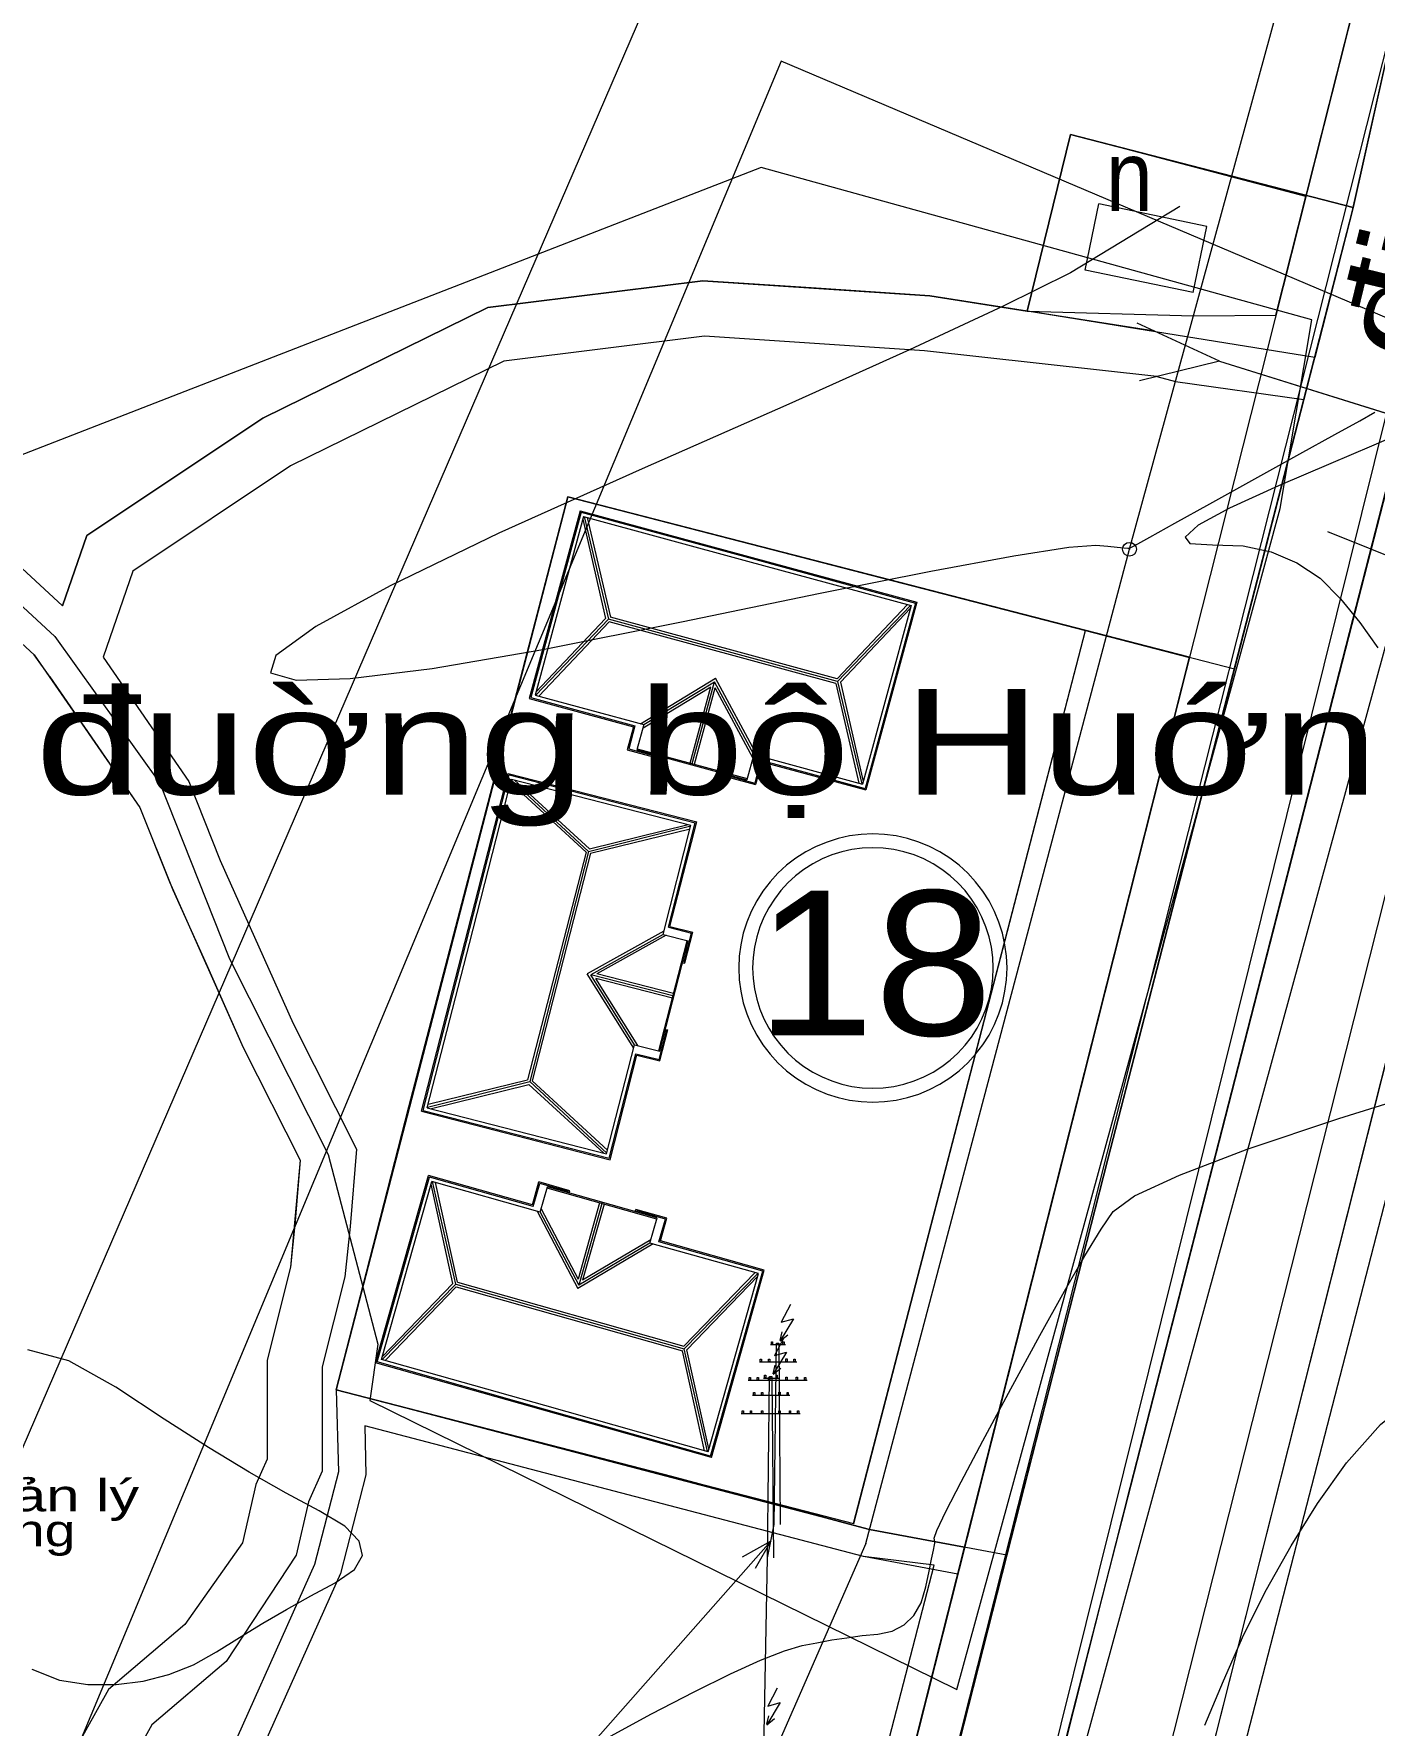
# Model space of a CAD drawing. Header units: metres. Extents: x 533049 to 537618, y 1849954 to 1852676.
# Drawn here: x 534376.3 to 534473.5, y 1852144.3 to 1852267 of the extents above; entities that cross this region are included whole.
import ezdxf

# ---------------------------------------------------------------- set-up
doc = ezdxf.new("R2010")
doc.units = ezdxf.units.M
doc.header["$LTSCALE"] = 2
doc.header["$PDMODE"] = 32
doc.header["$PDSIZE"] = 1
for name, color, linetype, lineweight in [('11', 7, 'Continuous', 13), ('12', 7, 'Continuous', 13), ('13', 7, 'Continuous', 13), ('14', 7, 'Continuous', 13), ('20', 7, 'Continuous', 13), ('38', 7, 'Continuous', 13), ('48', 7, 'Continuous', 13), ('50', 7, 'Continuous', 13), ('52', 7, 'Continuous', 13), ('54', 7, 'Continuous', 13), ('55', 7, 'Continuous', 13), ('57', 7, 'Continuous', 13), ('60', 7, 'Continuous', 13), ('9', 7, 'Continuous', 13)]:
    doc.layers.add(name, color=color, linetype=linetype, lineweight=lineweight)

msp = doc.modelspace()

# ---------------------------------------------------------------- linework, layer by layer
at = {"linetype": 'Continuous', "lineweight": 13}
for p, q in [((534457.75, 1852242.13), (534459.09, 1852241.77)), ((534459.09, 1852241.77), (534468.41, 1852240.46))]:
    msp.add_line(p, q, dxfattribs=at)
msp.add_lwpolyline([(534469.2, 1852243.52), (534448.33, 1852246.87), (534451.47, 1852259.68), (534472, 1852254.39)], close=True, dxfattribs=at)
msp.add_lwpolyline([(534463.36, 1852220.9), (534454.19, 1852185.33), (534446.87, 1852156.6), (534436.9, 1852158.47), (534435.72, 1852158.77), (534422.57, 1852162.3), (534398.21, 1852168.6), (534400.15, 1852176.1), (534403.49, 1852189.13), (534415.01, 1852233.4), (534433.78, 1852228.55), (534463.37, 1852220.92)], dxfattribs=at)
at = {"layer": '11'}
for points in [[(534446.88, 1852199.21), (534446.84, 1852200.06), (534446.73, 1852200.9), (534446.54, 1852201.73), (534446.29, 1852202.54), (534445.96, 1852203.32), (534445.57, 1852204.07), (534445.12, 1852204.79), (534444.6, 1852205.46), (534444.03, 1852206.09), (534443.4, 1852206.66), (534442.73, 1852207.18), (534442.01, 1852207.64), (534441.26, 1852208.03), (534440.47, 1852208.35), (534439.66, 1852208.61), (534438.83, 1852208.79), (534437.99, 1852208.9), (534437.14, 1852208.94), (534436.3, 1852208.9), (534435.45, 1852208.79), (534434.63, 1852208.61), (534433.82, 1852208.35), (534433.03, 1852208.03), (534432.28, 1852207.64), (534431.56, 1852207.18), (534430.89, 1852206.66), (534430.26, 1852206.09), (534429.69, 1852205.46), (534429.17, 1852204.79), (534428.72, 1852204.07), (534428.32, 1852203.32), (534428, 1852202.54), (534427.74, 1852201.73), (534427.56, 1852200.9), (534427.45, 1852200.06), (534427.41, 1852199.21), (534427.45, 1852198.36), (534427.56, 1852197.52), (534427.74, 1852196.69), (534428, 1852195.88), (534428.32, 1852195.1), (534428.72, 1852194.34), (534429.17, 1852193.63), (534429.69, 1852192.95), (534430.26, 1852192.33), (534430.89, 1852191.75), (534431.56, 1852191.24), (534432.28, 1852190.78), (534433.03, 1852190.39), (534433.82, 1852190.06), (534434.63, 1852189.81), (534435.45, 1852189.62), (534436.3, 1852189.51), (534437.14, 1852189.48), (534437.99, 1852189.51), (534438.83, 1852189.62), (534439.66, 1852189.81), (534440.47, 1852190.06), (534441.26, 1852190.39), (534442.01, 1852190.78), (534442.73, 1852191.24), (534443.4, 1852191.75), (534444.03, 1852192.33), (534444.6, 1852192.95), (534445.12, 1852193.63), (534445.57, 1852194.34), (534445.96, 1852195.1), (534446.29, 1852195.88), (534446.54, 1852196.69), (534446.73, 1852197.52), (534446.84, 1852198.36)], [(534445.87, 1852199.21), (534445.84, 1852199.97), (534445.74, 1852200.72), (534445.57, 1852201.47), (534445.34, 1852202.19), (534445.05, 1852202.9), (534444.7, 1852203.57), (534444.29, 1852204.21), (534443.83, 1852204.82), (534443.31, 1852205.38), (534442.75, 1852205.89), (534442.15, 1852206.36), (534441.51, 1852206.76), (534440.83, 1852207.12), (534440.13, 1852207.41), (534439.4, 1852207.64), (534438.66, 1852207.8), (534437.9, 1852207.9), (534437.14, 1852207.93), (534436.38, 1852207.9), (534435.63, 1852207.8), (534434.89, 1852207.64), (534434.16, 1852207.41), (534433.46, 1852207.12), (534432.78, 1852206.76), (534432.14, 1852206.36), (534431.54, 1852205.89), (534430.98, 1852205.38), (534430.46, 1852204.82), (534430, 1852204.21), (534429.59, 1852203.57), (534429.24, 1852202.9), (534428.95, 1852202.19), (534428.72, 1852201.47), (534428.55, 1852200.72), (534428.45, 1852199.97), (534428.42, 1852199.21), (534428.45, 1852198.45), (534428.55, 1852197.69), (534428.72, 1852196.95), (534428.95, 1852196.22), (534429.24, 1852195.52), (534429.59, 1852194.85), (534430, 1852194.2), (534430.46, 1852193.6), (534430.98, 1852193.04), (534431.54, 1852192.53), (534432.14, 1852192.06), (534432.78, 1852191.65), (534433.46, 1852191.3), (534434.16, 1852191.01), (534434.89, 1852190.78), (534435.63, 1852190.62), (534436.38, 1852190.52), (534437.14, 1852190.48), (534437.9, 1852190.52), (534438.66, 1852190.62), (534439.4, 1852190.78), (534440.13, 1852191.01), (534440.83, 1852191.3), (534441.51, 1852191.65), (534442.15, 1852192.06), (534442.75, 1852192.53), (534443.31, 1852193.04), (534443.83, 1852193.6), (534444.29, 1852194.2), (534444.7, 1852194.85), (534445.05, 1852195.52), (534445.34, 1852196.22), (534445.57, 1852196.95), (534445.74, 1852197.69), (534445.84, 1852198.45)]]:
    msp.add_lwpolyline(points, close=True, dxfattribs=at)
at = {"layer": '12'}
for points in [[(534400.28, 1852165.99), (534400.37, 1852162.43), (534398.52, 1852155.26), (534376.49, 1852106.02), (534424.5, 1852089.88), (534441.59, 1852155.87), (534436.47, 1852156.51)], [(534426.61, 1852089.14), (534443.3, 1852155.23), (534436.47, 1852156.51), (534400.28, 1852165.99), (534400.37, 1852162.43), (534398.52, 1852155.26), (534376.49, 1852106.02)]]:
    msp.add_lwpolyline(points, close=True, dxfattribs=at)
at = {"layer": '13'}
msp.add_line((534673.57, 1852149.44), (534470.14, 1852230.86), dxfattribs=at)
msp.add_lwpolyline([(534504.41, 1852360.39), (534437.14, 1852089.41), (534436.7, 1852087.61), (534436.3, 1852085.8), (534435.93, 1852083.99), (534435.59, 1852082.17), (534435.27, 1852080.35), (534434.99, 1852078.52), (534434.73, 1852076.69), (534434.51, 1852074.85), (534434.31, 1852073.01), (534434.15, 1852071.17), (534434.01, 1852069.32), (534433.91, 1852067.48), (534433.83, 1852065.63), (534433.79, 1852063.78)], dxfattribs=at)
at = {"layer": '14'}
for p, q in [((534415.92, 1852232.39), (534412.21, 1852218.77)), ((534415.98, 1852232.29), (534412.32, 1852218.83)), ((534416.16, 1852231.97), (534412.64, 1852219.01)), ((534415.92, 1852232.39), (534428.13, 1852229.07)), ((534415.98, 1852232.29), (534428.11, 1852228.99)), ((534416.11, 1852231.77), (534417.76, 1852224.58)), ((534416.21, 1852231.96), (534417.97, 1852224.52)), ((534416.42, 1852231.9), (534418.1, 1852224.66)), ((534428.11, 1852228.99), (534440.24, 1852225.69)), ((534428.13, 1852229.07), (534440.34, 1852225.75)), ((534439.66, 1852225.58), (534434.55, 1852220.19)), ((534439.87, 1852225.52), (534434.59, 1852220)), ((534439.87, 1852225.31), (534434.8, 1852219.94)), ((534439.92, 1852225.51), (534436.4, 1852212.55)), ((534440.24, 1852225.69), (534436.58, 1852212.23)), ((534440.34, 1852225.75), (534436.64, 1852212.13)), ((534417.76, 1852224.58), (534412.69, 1852219.22)), ((534417.97, 1852224.52), (534412.69, 1852219)), ((534418.01, 1852224.33), (534412.9, 1852218.94)), ((534434.59, 1852220), (534417.97, 1852224.52)), ((534434.46, 1852219.86), (534418.01, 1852224.33)), ((534434.55, 1852220.19), (534418.1, 1852224.66)), ((534420.29, 1852216.93), (534425.73, 1852220.23)), ((534420.47, 1852216.63), (534425.38, 1852219.62)), ((534420.53, 1852216.87), (534425.66, 1852219.98)), ((534423.88, 1852214.08), (534425.38, 1852219.62)), ((534424.02, 1852213.95), (534425.66, 1852219.98)), ((534424.21, 1852213.99), (534425.71, 1852219.53)), ((534428.5, 1852214.7), (534425.66, 1852219.98)), ((534428.44, 1852214.46), (534425.71, 1852219.53)), ((534428.74, 1852214.63), (534425.73, 1852220.23)), ((534434.46, 1852219.86), (534436.13, 1852212.62)), ((534434.59, 1852220), (534436.35, 1852212.56)), ((534434.8, 1852219.94), (534436.45, 1852212.75)), ((534412.21, 1852218.77), (534419.77, 1852216.71)), ((534412.32, 1852218.83), (534419.88, 1852216.77)), ((534412.64, 1852219.01), (534420.53, 1852216.87)), ((534419.77, 1852216.71), (534419.32, 1852215.05)), ((534419.88, 1852216.77), (534419.43, 1852215.11)), ((534420.53, 1852216.87), (534420.03, 1852215.04)), ((534419.32, 1852215.05), (534421.57, 1852214.44)), ((534419.43, 1852215.11), (534421.5, 1852214.55)), ((534420.03, 1852215.04), (534428.01, 1852212.87)), ((534420.05, 1852215.12), (534428.03, 1852212.95)), ((534421.53, 1852214.63), (534421.5, 1852214.55)), ((534421.61, 1852214.61), (534421.57, 1852214.44)), ((534428.5, 1852214.7), (534428.01, 1852212.87)), ((534428.5, 1852214.7), (534436.4, 1852212.55)), ((534429.02, 1852214.29), (534428.57, 1852212.63)), ((534429.08, 1852214.18), (534428.63, 1852212.52)), ((534429.02, 1852214.29), (534436.58, 1852212.23)), ((534429.08, 1852214.18), (534436.64, 1852212.13)), ((534407.55, 1852201.06), (534410.69, 1852213.32)), ((534407.63, 1852201.04), (534410.75, 1852213.22)), ((534410.69, 1852213.32), (534424.37, 1852209.81)), ((534410.75, 1852213.22), (534424.26, 1852209.75)), ((534426.43, 1852213.3), (534426.38, 1852213.13)), ((534426.38, 1852213.13), (534428.63, 1852212.52)), ((534426.51, 1852213.28), (534426.49, 1852213.19)), ((534426.49, 1852213.19), (534428.57, 1852212.63)), ((534410.87, 1852212.64), (534416.34, 1852207.61)), ((534410.93, 1852212.85), (534416.52, 1852207.65)), ((534410.94, 1852212.9), (534423.95, 1852209.57)), ((534411.14, 1852212.85), (534416.58, 1852207.86)), ((534416.52, 1852207.65), (534423.94, 1852209.52)), ((534416.58, 1852207.86), (534423.74, 1852209.62)), ((534416.67, 1852207.53), (534423.88, 1852209.3)), ((534421.92, 1852201.64), (534423.95, 1852209.57)), ((534422.32, 1852202.16), (534424.26, 1852209.75)), ((534422.42, 1852202.23), (534424.37, 1852209.81)), ((534416.34, 1852207.61), (534412.1, 1852191.09)), ((534416.52, 1852207.65), (534412.25, 1852190.97)), ((534416.67, 1852207.53), (534412.43, 1852191.01)), ((534422.32, 1852202.16), (534423.98, 1852201.74)), ((534422.42, 1852202.23), (534424.09, 1852201.8)), ((534404.4, 1852188.81), (534407.55, 1852201.06)), ((534404.51, 1852188.87), (534407.63, 1852201.04)), ((534421.98, 1852201.88), (534416.42, 1852198.79)), ((534421.92, 1852201.64), (534416.68, 1852198.72)), ((534422.15, 1852201.58), (534417.12, 1852198.78)), ((534421.61, 1852193.19), (534423.67, 1852201.19)), ((534421.7, 1852193.17), (534423.75, 1852201.17)), ((534421.92, 1852201.64), (534423.75, 1852201.17)), ((534423.45, 1852199.65), (534423.98, 1852201.74)), ((534423.51, 1852199.55), (534424.09, 1852201.8)), ((534423.34, 1852199.59), (534423.51, 1852199.55)), ((534423.37, 1852199.67), (534423.45, 1852199.65)), ((534419.8, 1852193.4), (534416.42, 1852198.79)), ((534422.72, 1852197.17), (534416.68, 1852198.72)), ((534419.86, 1852193.64), (534416.68, 1852198.72)), ((534422.6, 1852197.02), (534417.04, 1852198.45)), ((534420.1, 1852193.58), (534417.04, 1852198.45)), ((534422.68, 1852197.36), (534417.12, 1852198.78)), ((534421.63, 1852192.56), (534422.17, 1852194.65)), ((534421.69, 1852192.46), (534422.27, 1852194.71)), ((534422.08, 1852194.67), (534422.17, 1852194.65)), ((534422.1, 1852194.75), (534422.27, 1852194.71)), ((534417.83, 1852185.72), (534419.86, 1852193.64)), ((534419.86, 1852193.64), (534421.7, 1852193.17)), ((534418.02, 1852185.4), (534419.96, 1852192.99)), ((534418.08, 1852185.3), (534420.03, 1852192.89)), ((534419.96, 1852192.99), (534421.63, 1852192.56)), ((534420.03, 1852192.89), (534421.69, 1852192.46)), ((534404.83, 1852189.1), (534412.25, 1852190.97)), ((534404.89, 1852189.32), (534412.1, 1852191.09)), ((534412.25, 1852190.97), (534417.84, 1852185.77)), ((534412.43, 1852191.01), (534417.9, 1852185.98)), ((534405.03, 1852189), (534412.19, 1852190.76)), ((534412.19, 1852190.76), (534417.63, 1852185.77)), ((534404.4, 1852188.81), (534418.08, 1852185.3)), ((534404.51, 1852188.87), (534418.02, 1852185.4)), ((534404.82, 1852189.05), (534417.83, 1852185.72)), ((534401.07, 1852170.56), (534404.91, 1852184.15)), ((534401.18, 1852170.62), (534404.97, 1852184.04)), ((534401.49, 1852170.8), (534405.15, 1852183.72)), ((534412.45, 1852182.02), (534404.91, 1852184.15)), ((534412.51, 1852181.91), (534404.97, 1852184.04)), ((534406.67, 1852176.32), (534405.09, 1852183.52)), ((534413.02, 1852181.5), (534405.15, 1852183.72)), ((534406.88, 1852176.26), (534405.2, 1852183.71)), ((534407.01, 1852176.4), (534405.41, 1852183.65)), ((534412.45, 1852182.02), (534412.92, 1852183.68)), ((534412.51, 1852181.91), (534412.98, 1852183.57)), ((534415.15, 1852183.04), (534412.92, 1852183.68)), ((534415.05, 1852182.98), (534412.98, 1852183.57)), ((534413.02, 1852181.5), (534413.53, 1852183.32)), ((534421.46, 1852180.99), (534413.51, 1852183.24)), ((534421.49, 1852181.08), (534413.53, 1852183.32)), ((534415.02, 1852182.9), (534415.05, 1852182.98)), ((534415.11, 1852182.88), (534415.15, 1852183.04)), ((534412.78, 1852181.57), (534415.74, 1852175.94)), ((534413.02, 1852181.5), (534415.81, 1852176.19)), ((534413.08, 1852181.73), (534415.76, 1852176.64)), ((534417.32, 1852182.16), (534415.76, 1852176.64)), ((534417.51, 1852182.2), (534415.81, 1852176.19)), ((534417.65, 1852182.07), (534416.09, 1852176.55)), ((534419.91, 1852181.52), (534419.96, 1852181.69)), ((534422.2, 1852181.05), (534419.96, 1852181.69)), ((534419.99, 1852181.5), (534420.02, 1852181.58)), ((534422.09, 1852180.99), (534420.02, 1852181.58)), ((534420.97, 1852179.25), (534421.49, 1852181.08)), ((534421.73, 1852179.4), (534422.2, 1852181.05)), ((534421.62, 1852179.34), (534422.09, 1852180.99)), ((534421.21, 1852179.19), (534415.74, 1852175.94)), ((534420.97, 1852179.25), (534415.81, 1852176.19)), ((534421.04, 1852179.49), (534416.09, 1852176.55)), ((534428.84, 1852177.03), (534420.97, 1852179.25)), ((534429.16, 1852177.21), (534421.62, 1852179.34)), ((534429.27, 1852177.27), (534421.73, 1852179.4)), ((534401.54, 1852170.79), (534406.88, 1852176.26)), ((534401.55, 1852171), (534406.67, 1852176.32)), ((534406.88, 1852176.26), (534423.45, 1852171.57)), ((534407.01, 1852176.4), (534423.42, 1852171.76)), ((534423.42, 1852171.76), (534428.58, 1852177.1)), ((534423.45, 1852171.57), (534428.79, 1852177.04)), ((534423.66, 1852171.51), (534428.78, 1852176.83)), ((534425.19, 1852164.1), (534428.84, 1852177.03)), ((534425.37, 1852163.79), (534429.16, 1852177.21)), ((534425.43, 1852163.68), (534429.27, 1852177.27)), ((534401.76, 1852170.73), (534406.92, 1852176.07)), ((534406.92, 1852176.07), (534423.33, 1852171.43)), ((534424.93, 1852164.18), (534423.33, 1852171.43)), ((534425.14, 1852164.12), (534423.45, 1852171.57)), ((534425.25, 1852164.31), (534423.66, 1852171.51)), ((534413.25, 1852167.12), (534401.07, 1852170.56)), ((534413.27, 1852167.2), (534401.18, 1852170.62)), ((534425.43, 1852163.68), (534413.25, 1852167.12)), ((534425.37, 1852163.79), (534413.27, 1852167.2))]:
    msp.add_line(p, q, dxfattribs=at)
for points in [[(534416.16, 1852231.97), (534428.04, 1852228.74), (534439.92, 1852225.51)], [(534404.82, 1852189.05), (534407.88, 1852200.98), (534410.94, 1852212.9)], [(534425.19, 1852164.1), (534413.34, 1852167.45), (534401.49, 1852170.8)]]:
    msp.add_lwpolyline(points, dxfattribs=at)
at = {"layer": '20'}
for p, q in [((534471.92, 1852254.07), (534484.06, 1852308.58)), ((534452.55, 1852249.84), (534453.54, 1852254.65)), ((534461.38, 1852253.02), (534453.54, 1852254.65)), ((534454.19, 1852185.33), (534471.92, 1852254.07)), ((534460.38, 1852248.22), (534461.38, 1852253.02)), ((534460.38, 1852248.22), (534461.38, 1852253.02)), ((534460.38, 1852248.22), (534452.55, 1852249.84)), ((534462.28, 1852243.24), (534456.31, 1852246.01)), ((534462.28, 1852243.24), (534456.48, 1852241.82)), ((534462.28, 1852243.24), (534482.95, 1852236.79)), ((534415.01, 1852233.4), (534398.21, 1852168.6)), ((534415.01, 1852233.4), (534452.56, 1852223.69)), ((534435.76, 1852158.91), (534452.56, 1852223.69)), ((534398.21, 1852168.6), (534435.75, 1852158.89)), ((534429.49, 1852156.4), (534429.99, 1852158.83))]:
    msp.add_line(p, q, dxfattribs=at)
for points in [[(534522.34, 1852313.32), (534528.4, 1852289.71), (534527.81, 1852289.46), (534507.19, 1852299.78), (534484.16, 1852304), (534484.12, 1852304.01), (534484.16, 1852303.9), (534484.16, 1852276.47), (534476.48, 1852230.4), (534474.95, 1852224.81), (534452.51, 1852142.86), (534436.03, 1852064.58), (534435.62, 1852051.62), (534457.51, 1852069.79), (534487.96, 1852032.35), (534544.33, 1851981.3), (534563.59, 1852000.42), (534567.18, 1852003.98), (534661.53, 1852133.56), (534714.78, 1852214.08), (534737.22, 1852248.01)], [(534436.63, 1852157.45), (534455.76, 1852229.59), (534471.8, 1852288.13)], [(534462.28, 1852243.24), (534482.95, 1852236.79), (534486.62, 1852232.54)], [(534475.7, 1852239.05), (534449.24, 1852135.88), (534432.98, 1852071.26), (534431.31, 1852055.01), (534436.76, 1852034.09), (534444.63, 1852021.81), (534459.87, 1852003.98)], [(534398.21, 1852168.6), (534435.75, 1852158.89), (534452.56, 1852223.69)], [(534377.44, 1852220.33), (534383.97, 1852210.86), (534386.11, 1852205.47), (534391.47, 1852193.45), (534395.6, 1852185.27), (534395.24, 1852180.83), (534394.89, 1852177.49), (534393.2, 1852170.75), (534393.2, 1852167), (534393.2, 1852163.56), (534392.38, 1852161.74), (534391.41, 1852157.49)], [(534437.08, 1852018.87), (534428.24, 1852033.21), (534423.34, 1852051.79), (534424.24, 1852067.78), (534454.19, 1852185.33)]]:
    msp.add_lwpolyline(points, dxfattribs=at)
msp.add_point((534455.76, 1852229.59), dxfattribs=at)
at = {"layer": '38'}
for points in [[(534652.73, 1852147.28), (534490.69, 1852212.38), (534489.95, 1852212.53), (534489.19, 1852212.6), (534488.43, 1852212.61), (534487.68, 1852212.55), (534486.93, 1852212.43), (534486.2, 1852212.23), (534485.48, 1852211.98), (534484.79, 1852211.66), (534484.14, 1852211.28), (534483.52, 1852210.84), (534482.94, 1852210.35), (534482.4, 1852209.82), (534481.92, 1852209.23), (534481.49, 1852208.61), (534481.12, 1852207.94), (534480.8, 1852207.25), (534480.56, 1852206.54), (534480.37, 1852205.8), (534448.78, 1852083.43)], [(534480.37, 1852205.8), (534448.78, 1852083.43)]]:
    msp.add_lwpolyline(points, dxfattribs=at)
at = {"layer": '48'}
msp.add_lwpolyline([(534468.57, 1852255.27), (534485.21, 1852321.12), (534468.36, 1852313.95), (534334.22, 1852264.06), (534339.81, 1852258.73), (534350.16, 1852247.96), (534354.77, 1852242.68), (534361.91, 1852237.32), (534367.75, 1852233.47), (534373.76, 1852229.71), (534378.35, 1852225.48), (534380.11, 1852230.59), (534392.9, 1852239.11), (534409.21, 1852247.13), (534424.81, 1852249.07), (534441.27, 1852247.98), (534448.33, 1852246.87), (534451.47, 1852259.68)], close=True, dxfattribs=at)
msp.add_lwpolyline([(534371.32, 1852226.51), (534376.3, 1852221.93), (534383.97, 1852210.86), (534386.37, 1852204.88), (534388.79, 1852199.46), (534391.47, 1852193.45), (534395.6, 1852185.27), (534394.89, 1852177.49), (534393.2, 1852170.75), (534393.2, 1852163.56), (534392.38, 1852161.74), (534391.41, 1852157.49), (534387.23, 1852151.58), (534381.69, 1852146.85), (534376.88, 1852138.22), (534372.98, 1852127.63)], dxfattribs=at)
at = {"layer": '50'}
msp.add_lwpolyline([(536135.62, 1851789.73), (535515.36, 1851926.72), (535258.49, 1851965.9), (535022.43, 1852017.88), (534680.94, 1852158.74), (534430.49, 1852265.01), (534355.97, 1852086.41), (534346.15, 1851984.65), (534462.32, 1851750.84), (534498.61, 1851623.52), (534531.69, 1851526.54), (534597.01, 1851432.26), (534785.89, 1851296.54), (534919.76, 1851224.01), (534977.19, 1851164.91), (535024.77, 1851103.67), (535103, 1851049.68), (535187.68, 1851009.38), (535275.89, 1851002.01), (535384.77, 1851022.15), (535615.7, 1851282.83), (535719.73, 1851373.89), (535864.09, 1851423.05), (536000.84, 1851463.59)], dxfattribs=at)
at = {"layer": '52'}
msp.add_lwpolyline([(534448.33, 1852246.87), (534460.4, 1852246.54), (534466.38, 1852246.59), (534468.56, 1852255.2), (534451.47, 1852259.68)], close=True, dxfattribs=at)
at = {"layer": '54'}
for p, q in [((534498.59, 1852361.86), (534428.97, 1852086.23)), ((534476.01, 1852211.19), (534443.53, 1852082.63)), ((534478.91, 1852210.46), (534446.44, 1852081.9))]:
    msp.add_line(p, q, dxfattribs=at)
at = {"layer": '55'}
msp.add_line((534495.69, 1852362.6), (534426.05, 1852086.94), dxfattribs=at)
for points in [[(534468.56, 1852255.2), (534451.47, 1852259.68), (534448.33, 1852246.87), (534460.4, 1852246.54), (534466.38, 1852246.59)], [(534443.8, 1852157.18), (534436.9, 1852158.47), (534398.21, 1852168.6), (534398.37, 1852162.66), (534396.63, 1852155.92), (534373.77, 1852104.83), (534426.12, 1852087.19)]]:
    msp.add_lwpolyline(points, close=True, dxfattribs=at)
msp.add_lwpolyline([(534478.91, 1852210.46), (534446.44, 1852081.9)], dxfattribs=at)
at = {"layer": '57'}
for p, q in [((534471.92, 1852254.07), (534484.06, 1852308.58)), ((534452.55, 1852249.84), (534453.54, 1852254.65)), ((534461.38, 1852253.02), (534453.54, 1852254.65)), ((534454.19, 1852185.33), (534471.92, 1852254.07)), ((534460.38, 1852248.22), (534461.38, 1852253.02)), ((534460.38, 1852248.22), (534461.38, 1852253.02)), ((534460.38, 1852248.22), (534452.55, 1852249.84)), ((534462.28, 1852243.24), (534456.31, 1852246.01)), ((534462.28, 1852243.24), (534456.48, 1852241.82)), ((534462.28, 1852243.24), (534482.95, 1852236.79)), ((534415.01, 1852233.4), (534398.21, 1852168.6)), ((534415.01, 1852233.4), (534452.56, 1852223.69)), ((534415.92, 1852232.39), (534412.21, 1852218.77)), ((534415.98, 1852232.29), (534412.32, 1852218.83)), ((534416.16, 1852231.97), (534412.64, 1852219.01)), ((534415.92, 1852232.39), (534428.13, 1852229.07)), ((534415.98, 1852232.29), (534428.11, 1852228.99)), ((534416.11, 1852231.77), (534417.76, 1852224.58)), ((534416.21, 1852231.96), (534417.97, 1852224.52)), ((534416.42, 1852231.9), (534418.1, 1852224.66)), ((534428.11, 1852228.99), (534440.24, 1852225.69)), ((534428.13, 1852229.07), (534440.34, 1852225.75)), ((534439.66, 1852225.58), (534434.55, 1852220.19)), ((534439.87, 1852225.52), (534434.59, 1852220)), ((534439.87, 1852225.31), (534434.8, 1852219.94)), ((534439.92, 1852225.51), (534436.4, 1852212.55)), ((534440.24, 1852225.69), (534436.58, 1852212.23)), ((534440.34, 1852225.75), (534436.64, 1852212.13)), ((534417.76, 1852224.58), (534412.69, 1852219.22)), ((534417.97, 1852224.52), (534412.69, 1852219)), ((534418.01, 1852224.33), (534412.9, 1852218.94)), ((534434.59, 1852220), (534417.97, 1852224.52)), ((534434.46, 1852219.86), (534418.01, 1852224.33)), ((534434.55, 1852220.19), (534418.1, 1852224.66)), ((534435.76, 1852158.91), (534452.56, 1852223.69)), ((534420.29, 1852216.93), (534425.73, 1852220.23)), ((534420.47, 1852216.63), (534425.38, 1852219.62)), ((534420.53, 1852216.87), (534425.66, 1852219.98)), ((534423.88, 1852214.08), (534425.38, 1852219.62)), ((534424.02, 1852213.95), (534425.66, 1852219.98)), ((534424.21, 1852213.99), (534425.71, 1852219.53)), ((534428.5, 1852214.7), (534425.66, 1852219.98)), ((534428.44, 1852214.46), (534425.71, 1852219.53)), ((534428.74, 1852214.63), (534425.73, 1852220.23)), ((534434.46, 1852219.86), (534436.13, 1852212.62)), ((534434.59, 1852220), (534436.35, 1852212.56)), ((534434.8, 1852219.94), (534436.45, 1852212.75)), ((534412.21, 1852218.77), (534419.77, 1852216.71)), ((534412.32, 1852218.83), (534419.88, 1852216.77)), ((534412.64, 1852219.01), (534420.53, 1852216.87)), ((534419.77, 1852216.71), (534419.32, 1852215.05)), ((534419.88, 1852216.77), (534419.43, 1852215.11)), ((534420.53, 1852216.87), (534420.03, 1852215.04)), ((534419.32, 1852215.05), (534421.57, 1852214.44)), ((534419.43, 1852215.11), (534421.5, 1852214.55)), ((534420.03, 1852215.04), (534428.01, 1852212.87)), ((534420.05, 1852215.12), (534428.03, 1852212.95)), ((534421.53, 1852214.63), (534421.5, 1852214.55)), ((534421.61, 1852214.61), (534421.57, 1852214.44)), ((534428.5, 1852214.7), (534428.01, 1852212.87)), ((534428.5, 1852214.7), (534436.4, 1852212.55)), ((534429.02, 1852214.29), (534428.57, 1852212.63)), ((534429.08, 1852214.18), (534428.63, 1852212.52)), ((534429.02, 1852214.29), (534436.58, 1852212.23)), ((534429.08, 1852214.18), (534436.64, 1852212.13)), ((534407.55, 1852201.06), (534410.69, 1852213.32)), ((534407.63, 1852201.04), (534410.75, 1852213.22)), ((534410.69, 1852213.32), (534424.37, 1852209.81)), ((534410.75, 1852213.22), (534424.26, 1852209.75)), ((534426.43, 1852213.3), (534426.38, 1852213.13)), ((534426.38, 1852213.13), (534428.63, 1852212.52)), ((534426.51, 1852213.28), (534426.49, 1852213.19)), ((534426.49, 1852213.19), (534428.57, 1852212.63)), ((534410.87, 1852212.64), (534416.34, 1852207.61)), ((534410.93, 1852212.85), (534416.52, 1852207.65)), ((534410.94, 1852212.9), (534423.95, 1852209.57)), ((534411.14, 1852212.85), (534416.58, 1852207.86)), ((534416.52, 1852207.65), (534423.94, 1852209.52)), ((534416.58, 1852207.86), (534423.74, 1852209.62)), ((534416.67, 1852207.53), (534423.88, 1852209.3)), ((534421.92, 1852201.64), (534423.95, 1852209.57)), ((534422.32, 1852202.16), (534424.26, 1852209.75)), ((534422.42, 1852202.23), (534424.37, 1852209.81)), ((534416.34, 1852207.61), (534412.1, 1852191.09)), ((534416.52, 1852207.65), (534412.25, 1852190.97)), ((534416.67, 1852207.53), (534412.43, 1852191.01)), ((534422.32, 1852202.16), (534423.98, 1852201.74)), ((534422.42, 1852202.23), (534424.09, 1852201.8)), ((534404.4, 1852188.81), (534407.55, 1852201.06)), ((534404.51, 1852188.87), (534407.63, 1852201.04)), ((534421.98, 1852201.88), (534416.42, 1852198.79)), ((534421.92, 1852201.64), (534416.68, 1852198.72)), ((534422.15, 1852201.58), (534417.12, 1852198.78)), ((534421.61, 1852193.19), (534423.67, 1852201.19)), ((534421.7, 1852193.17), (534423.75, 1852201.17)), ((534421.92, 1852201.64), (534423.75, 1852201.17)), ((534423.45, 1852199.65), (534423.98, 1852201.74)), ((534423.51, 1852199.55), (534424.09, 1852201.8)), ((534423.34, 1852199.59), (534423.51, 1852199.55)), ((534423.37, 1852199.67), (534423.45, 1852199.65)), ((534419.8, 1852193.4), (534416.42, 1852198.79)), ((534422.72, 1852197.17), (534416.68, 1852198.72)), ((534419.86, 1852193.64), (534416.68, 1852198.72)), ((534422.6, 1852197.02), (534417.04, 1852198.45)), ((534420.1, 1852193.58), (534417.04, 1852198.45)), ((534422.68, 1852197.36), (534417.12, 1852198.78)), ((534421.63, 1852192.56), (534422.17, 1852194.65)), ((534421.69, 1852192.46), (534422.27, 1852194.71)), ((534422.08, 1852194.67), (534422.17, 1852194.65)), ((534422.1, 1852194.75), (534422.27, 1852194.71)), ((534417.83, 1852185.72), (534419.86, 1852193.64)), ((534419.86, 1852193.64), (534421.7, 1852193.17)), ((534418.02, 1852185.4), (534419.96, 1852192.99)), ((534418.08, 1852185.3), (534420.03, 1852192.89)), ((534419.96, 1852192.99), (534421.63, 1852192.56)), ((534420.03, 1852192.89), (534421.69, 1852192.46)), ((534404.83, 1852189.1), (534412.25, 1852190.97)), ((534404.89, 1852189.32), (534412.1, 1852191.09)), ((534412.25, 1852190.97), (534417.84, 1852185.77)), ((534412.43, 1852191.01), (534417.9, 1852185.98)), ((534405.03, 1852189), (534412.19, 1852190.76)), ((534412.19, 1852190.76), (534417.63, 1852185.77)), ((534404.4, 1852188.81), (534418.08, 1852185.3)), ((534404.51, 1852188.87), (534418.02, 1852185.4)), ((534404.82, 1852189.05), (534417.83, 1852185.72)), ((534401.07, 1852170.56), (534404.91, 1852184.15)), ((534401.18, 1852170.62), (534404.97, 1852184.04)), ((534401.49, 1852170.8), (534405.15, 1852183.72)), ((534412.45, 1852182.02), (534404.91, 1852184.15)), ((534412.51, 1852181.91), (534404.97, 1852184.04)), ((534406.67, 1852176.32), (534405.09, 1852183.52)), ((534413.02, 1852181.5), (534405.15, 1852183.72)), ((534406.88, 1852176.26), (534405.2, 1852183.71)), ((534407.01, 1852176.4), (534405.41, 1852183.65)), ((534412.45, 1852182.02), (534412.92, 1852183.68)), ((534412.51, 1852181.91), (534412.98, 1852183.57)), ((534415.15, 1852183.04), (534412.92, 1852183.68)), ((534415.05, 1852182.98), (534412.98, 1852183.57)), ((534413.02, 1852181.5), (534413.53, 1852183.32)), ((534421.46, 1852180.99), (534413.51, 1852183.24)), ((534421.49, 1852181.08), (534413.53, 1852183.32)), ((534415.02, 1852182.9), (534415.05, 1852182.98)), ((534415.11, 1852182.88), (534415.15, 1852183.04)), ((534412.78, 1852181.57), (534415.74, 1852175.94)), ((534413.02, 1852181.5), (534415.81, 1852176.19)), ((534413.08, 1852181.73), (534415.76, 1852176.64)), ((534417.32, 1852182.16), (534415.76, 1852176.64)), ((534417.51, 1852182.2), (534415.81, 1852176.19)), ((534417.65, 1852182.07), (534416.09, 1852176.55)), ((534419.91, 1852181.52), (534419.96, 1852181.69)), ((534422.2, 1852181.05), (534419.96, 1852181.69)), ((534419.99, 1852181.5), (534420.02, 1852181.58)), ((534422.09, 1852180.99), (534420.02, 1852181.58)), ((534420.97, 1852179.25), (534421.49, 1852181.08)), ((534421.73, 1852179.4), (534422.2, 1852181.05)), ((534421.62, 1852179.34), (534422.09, 1852180.99)), ((534421.21, 1852179.19), (534415.74, 1852175.94)), ((534420.97, 1852179.25), (534415.81, 1852176.19)), ((534421.04, 1852179.49), (534416.09, 1852176.55)), ((534428.84, 1852177.03), (534420.97, 1852179.25)), ((534429.16, 1852177.21), (534421.62, 1852179.34)), ((534429.27, 1852177.27), (534421.73, 1852179.4)), ((534401.54, 1852170.79), (534406.88, 1852176.26)), ((534401.55, 1852171), (534406.67, 1852176.32)), ((534406.88, 1852176.26), (534423.45, 1852171.57)), ((534407.01, 1852176.4), (534423.42, 1852171.76)), ((534423.42, 1852171.76), (534428.58, 1852177.1)), ((534423.45, 1852171.57), (534428.79, 1852177.04)), ((534423.66, 1852171.51), (534428.78, 1852176.83)), ((534425.19, 1852164.1), (534428.84, 1852177.03)), ((534425.37, 1852163.79), (534429.16, 1852177.21)), ((534425.43, 1852163.68), (534429.27, 1852177.27)), ((534401.76, 1852170.73), (534406.92, 1852176.07)), ((534406.92, 1852176.07), (534423.33, 1852171.43)), ((534430.41, 1852172.19), (534430.56, 1852172.81)), ((534424.93, 1852164.18), (534423.33, 1852171.43)), ((534425.14, 1852164.12), (534423.45, 1852171.57)), ((534425.25, 1852164.31), (534423.66, 1852171.51)), ((534429.72, 1852171.88), (534430.8, 1852171.88)), ((534413.25, 1852167.12), (534401.07, 1852170.56)), ((534413.27, 1852167.2), (534401.18, 1852170.62)), ((534428.91, 1852170.63), (534431.62, 1852170.63)), ((534429.91, 1852169.77), (534430.06, 1852170.38)), ((534428.09, 1852169.3), (534432.37, 1852169.3)), ((534429.22, 1852169.45), (534430.31, 1852169.45)), ((534398.21, 1852168.6), (534435.75, 1852158.89)), ((534428.41, 1852168.21), (534431.12, 1852168.21)), ((534425.43, 1852163.68), (534413.25, 1852167.12)), ((534425.37, 1852163.79), (534413.27, 1852167.2)), ((534427.59, 1852166.88), (534431.87, 1852166.88)), ((534429.49, 1852156.4), (534429.99, 1852158.83)), ((534429.74, 1852157.62), (534428.61, 1852155.64)), ((534429.44, 1852144.33), (534429.59, 1852144.95))]:
    msp.add_line(p, q, dxfattribs=at)
for points in [[(534448.33, 1852246.87), (534441.27, 1852247.98), (534433.04, 1852248.53), (534424.81, 1852249.07), (534409.21, 1852247.13), (534392.9, 1852239.11), (534380.11, 1852230.59), (534378.35, 1852225.48), (534373.76, 1852229.71), (534367.75, 1852233.47), (534361.91, 1852237.32), (534354.77, 1852242.68), (534352.46, 1852245.32), (534350.16, 1852247.96), (534344.98, 1852253.34), (534339.81, 1852258.73), (534334.22, 1852264.06), (534468.36, 1852313.95), (534480.26, 1852319.01), (534488.54, 1852322.54), (534484.06, 1852308.58), (534477.99, 1852281.32), (534472, 1852254.39), (534451.47, 1852259.68)], [(534435.02, 1852302.37), (534325.71, 1852049.19), (534353.83, 1851932.14), (534451.75, 1851760.49), (534494.45, 1851609.32), (534521.83, 1851454.44), (534874.05, 1851297.73), (534980, 1851227.29), (535025.24, 1851130.42), (535137.95, 1851046.53), (535351.89, 1851022.3), (535580.63, 1851242.44), (535635.17, 1851288.02), (535713.4, 1851370.26), (536002.39, 1851411.84), (536158.13, 1851571.22), (536125.74, 1851798.92), (536134.24, 1851845.92), (534499.3, 1852312.5)], [(534443.24, 1852146.86), (534463.78, 1852221.88), (534466.7, 1852232.55), (534468.98, 1852246.25), (534429.03, 1852257.3), (534365.38, 1852232.55), (534372.54, 1852228.11), (534377.81, 1852223.26), (534385.42, 1852212.62), (534390.48, 1852199.87), (534397.64, 1852185.67), (534401.24, 1852171.92), (534400.64, 1852167.83)], [(534443.24, 1852146.86), (534463.78, 1852221.88), (534466.7, 1852232.55), (534468.98, 1852246.25), (534429.03, 1852257.3), (534365.38, 1852232.55), (534372.54, 1852228.11), (534377.81, 1852223.26), (534385.42, 1852212.62), (534390.48, 1852199.87), (534397.64, 1852185.67), (534401.24, 1852171.92), (534400.64, 1852167.83)], [(534429.79, 1852171.89), (534429.79, 1852172.09), (534429.87, 1852172.09), (534429.87, 1852171.89)], [(534430.62, 1852171.89), (534430.62, 1852172.09), (534430.71, 1852172.09), (534430.71, 1852171.89)], [(534428.98, 1852170.63), (534428.98, 1852170.83), (534429.07, 1852170.83), (534429.07, 1852170.63)], [(534429.57, 1852170.63), (534429.57, 1852170.83), (534429.66, 1852170.83), (534429.66, 1852170.63)], [(534430.83, 1852170.64), (534430.83, 1852170.84), (534430.92, 1852170.84), (534430.92, 1852170.64)], [(534431.42, 1852170.63), (534431.42, 1852170.83), (534431.51, 1852170.83), (534431.51, 1852170.63)], [(534428.17, 1852169.3), (534428.17, 1852169.5), (534428.26, 1852169.5), (534428.26, 1852169.3)], [(534428.76, 1852169.3), (534428.76, 1852169.5), (534428.85, 1852169.5), (534428.85, 1852169.3)], [(534429.29, 1852169.46), (534429.29, 1852169.66), (534429.38, 1852169.66), (534429.38, 1852169.46)], [(534429.57, 1852169.3), (534429.57, 1852169.5), (534429.66, 1852169.5), (534429.66, 1852169.3)], [(534430.12, 1852169.46), (534430.12, 1852169.66), (534430.21, 1852169.66), (534430.21, 1852169.46)], [(534430.83, 1852169.31), (534430.83, 1852169.51), (534430.92, 1852169.51), (534430.92, 1852169.31)], [(534431.59, 1852169.31), (534431.59, 1852169.51), (534431.68, 1852169.51), (534431.68, 1852169.31)], [(534432.18, 1852169.3), (534432.18, 1852169.5), (534432.27, 1852169.5), (534432.27, 1852169.3)], [(534428.48, 1852168.21), (534428.48, 1852168.41), (534428.57, 1852168.41), (534428.57, 1852168.21)], [(534429.07, 1852168.21), (534429.07, 1852168.41), (534429.16, 1852168.41), (534429.16, 1852168.21)], [(534430.33, 1852168.22), (534430.33, 1852168.42), (534430.42, 1852168.42), (534430.42, 1852168.22)], [(534430.92, 1852168.21), (534430.92, 1852168.41), (534431.01, 1852168.41), (534431.01, 1852168.21)], [(534427.67, 1852166.87), (534427.67, 1852167.07), (534427.76, 1852167.07), (534427.76, 1852166.87)], [(534428.26, 1852166.87), (534428.26, 1852167.07), (534428.35, 1852167.07), (534428.35, 1852166.87)], [(534429.07, 1852166.87), (534429.07, 1852167.07), (534429.16, 1852167.07), (534429.16, 1852166.87)], [(534430.33, 1852166.88), (534430.33, 1852167.08), (534430.42, 1852167.08), (534430.42, 1852166.88)], [(534431.09, 1852166.88), (534431.09, 1852167.08), (534431.18, 1852167.08), (534431.18, 1852166.88)], [(534431.68, 1852166.87), (534431.68, 1852167.07), (534431.77, 1852167.07), (534431.77, 1852166.87)]]:
    msp.add_lwpolyline(points, close=True, dxfattribs=at)
for points in [[(534431.31, 1852055.01), (534432.98, 1852071.26), (534455.82, 1852161.5), (534475.52, 1852238.36), (534480.2, 1852258.05), (534491.51, 1852306.03), (534497.29, 1852322.25), (534488.54, 1852322.54), (534484.06, 1852308.58), (534472, 1852254.39), (534468.41, 1852240.46), (534463.37, 1852220.92), (534454.19, 1852185.33), (534446.87, 1852156.6), (534439.21, 1852126.55), (534424.24, 1852067.78), (534423.92, 1852062.01)], [(534522.34, 1852313.32), (534528.4, 1852289.71), (534527.81, 1852289.46), (534507.19, 1852299.78), (534484.16, 1852304), (534484.12, 1852304.01), (534484.16, 1852303.9), (534484.16, 1852276.47), (534476.48, 1852230.4), (534474.95, 1852224.81), (534452.51, 1852142.86), (534436.03, 1852064.58), (534435.62, 1852051.62), (534457.51, 1852069.79), (534487.96, 1852032.35), (534544.33, 1851981.3), (534563.59, 1852000.42), (534567.18, 1852003.98), (534661.53, 1852133.56), (534714.78, 1852214.08), (534737.22, 1852248.01)], [(534436.63, 1852157.45), (534455.76, 1852229.59), (534471.8, 1852288.13)], [(534567.18, 1852003.98), (534661.53, 1852133.56), (534737.22, 1852248.01), (534610.33, 1852284.54), (534604.32, 1852265.72), (534595.5, 1852252.11), (534587.89, 1852241.29), (534578.28, 1852231.68), (534559.85, 1852232.89), (534549.02, 1852230.76), (534535.45, 1852228.09), (534534.21, 1852234.29), (534512.09, 1852231.92), (534499.59, 1852231.92), (534483.42, 1852236.25), (534475.54, 1852238.36), (534462.39, 1852187.12), (534449.24, 1852135.88), (534432.98, 1852071.26), (534431.31, 1852055.01)], [(534378.35, 1852225.48), (534373.76, 1852229.71), (534368.74, 1852232.82), (534361.91, 1852237.32), (534354.77, 1852242.68), (534350.16, 1852247.96), (534339.81, 1852258.73), (534334.22, 1852264.06)], [(534378.35, 1852225.48), (534373.76, 1852229.71), (534368.74, 1852232.82), (534361.91, 1852237.32), (534354.77, 1852242.68), (534350.16, 1852247.96), (534339.81, 1852258.73), (534334.22, 1852264.06)], [(534377.46, 1852220.31), (534376.3, 1852221.93), (534371.32, 1852226.51), (534366.59, 1852229.45), (534359.61, 1852234.04), (534352.03, 1852239.73), (534347.2, 1852245.26), (534336.99, 1852255.9), (534331.46, 1852261.17)], [(534377.46, 1852220.31), (534376.3, 1852221.93), (534371.32, 1852226.51), (534366.59, 1852229.45), (534359.61, 1852234.04), (534352.03, 1852239.73), (534347.2, 1852245.26), (534336.99, 1852255.9), (534331.46, 1852261.17)], [(534459.42, 1852254.46), (534451.49, 1852249.65), (534446.6, 1852247.24), (534439.79, 1852244.07), (534431.06, 1852240.13), (534420.4, 1852235.42), (534410.02, 1852230.76), (534402.13, 1852226.95), (534396.74, 1852223.99), (534393.84, 1852221.88), (534393.44, 1852220.62), (534395.3, 1852220.1), (534399.22, 1852220.21), (534405.18, 1852220.95), (534413.19, 1852222.32), (534423.25, 1852224.33), (534433.32, 1852226.4), (534441.36, 1852228), (534447.38, 1852229.11), (534451.37, 1852229.74), (534453.33, 1852229.89), (534454.19, 1852229.81), (534454.87, 1852229.74), (534455.35, 1852229.7), (534455.65, 1852229.68), (534455.76, 1852229.67), (534456.14, 1852229.87), (534457.23, 1852230.48), (534459.05, 1852231.49), (534461.59, 1852232.89), (534464.85, 1852234.7), (534468.11, 1852236.51), (534470.65, 1852237.92), (534472.46, 1852238.92), (534473.55, 1852239.53)], [(534457.59, 1852245.42), (534441.27, 1852247.98), (534424.81, 1852249.07), (534409.21, 1852247.13), (534392.9, 1852239.11), (534380.11, 1852230.59), (534378.35, 1852225.48)], [(534457.59, 1852245.42), (534441.27, 1852247.98), (534424.81, 1852249.07), (534409.21, 1852247.13), (534392.9, 1852239.11), (534380.11, 1852230.59), (534378.35, 1852225.48)], [(534457.75, 1852242.13), (534440.88, 1852244), (534424.93, 1852245.06), (534410.37, 1852243.24), (534394.9, 1852235.64), (534383.46, 1852228.01), (534381.31, 1852221.77)], [(534457.75, 1852242.13), (534440.88, 1852244), (534424.93, 1852245.06), (534410.37, 1852243.24), (534394.9, 1852235.64), (534383.46, 1852228.01), (534381.31, 1852221.77)], [(534462.28, 1852243.24), (534482.95, 1852236.79), (534486.62, 1852232.54)], [(534475.7, 1852239.05), (534449.24, 1852135.88), (534432.98, 1852071.26), (534431.31, 1852055.01), (534436.76, 1852034.09), (534444.63, 1852021.81), (534459.87, 1852003.98)], [(534475.54, 1852238.36), (534449.24, 1852135.88), (534432.98, 1852071.26), (534431.31, 1852055.01)], [(534475.44, 1852237.99), (534473.33, 1852237.08), (534470.37, 1852235.82), (534466.58, 1852234.19), (534463.01, 1852232.57), (534460.74, 1852231.33), (534459.79, 1852230.48), (534460.14, 1852230), (534461.79, 1852229.91), (534464.01, 1852229.83), (534466.05, 1852229.4), (534467.91, 1852228.62), (534469.59, 1852227.49), (534471.08, 1852226), (534472.46, 1852224.28), (534473.78, 1852222.45)], [(534416.16, 1852231.97), (534428.04, 1852228.74), (534439.92, 1852225.51)], [(534398.21, 1852168.6), (534435.75, 1852158.89), (534452.56, 1852223.69)], [(534381.31, 1852221.77), (534387.52, 1852212.75), (534389.79, 1852207.02), (534395.09, 1852195.17), (534399.68, 1852186.07), (534399.22, 1852180.46), (534398.84, 1852176.79), (534397.2, 1852170.26), (534397.2, 1852167), (534397.2, 1852162.7), (534396.19, 1852160.46), (534395.31, 1852156.6)], [(534381.31, 1852221.77), (534387.52, 1852212.75), (534389.79, 1852207.02), (534395.09, 1852195.17), (534399.68, 1852186.07), (534399.22, 1852180.46), (534398.84, 1852176.79), (534397.2, 1852170.26), (534397.2, 1852167), (534397.2, 1852162.7), (534396.19, 1852160.46), (534395.31, 1852156.6)], [(534377.44, 1852220.33), (534383.97, 1852210.86), (534386.11, 1852205.47), (534391.47, 1852193.45), (534395.6, 1852185.27), (534395.24, 1852180.83), (534394.89, 1852177.49), (534393.2, 1852170.75), (534393.2, 1852167), (534393.2, 1852163.56), (534392.38, 1852161.74), (534391.41, 1852157.49)], [(534404.82, 1852189.05), (534407.88, 1852200.98), (534410.94, 1852212.9)], [(534417.57, 1852143.17), (534421.08, 1852145.08), (534424.17, 1852146.68), (534426.81, 1852147.98), (534428.99, 1852148.97), (534430.73, 1852149.65), (534432.02, 1852150.04), (534433.08, 1852150.25), (534434.17, 1852150.45), (534435.26, 1852150.61), (534436.37, 1852150.76), (534437.5, 1852150.87), (534438.54, 1852151.09), (534439.42, 1852151.54), (534440.11, 1852152.23), (534440.64, 1852153.15), (534440.99, 1852154.3), (534441.23, 1852155.44), (534441.41, 1852156.32), (534441.54, 1852156.96), (534441.62, 1852157.34), (534441.65, 1852157.47), (534441.65, 1852157.48), (534441.64, 1852157.53), (534441.62, 1852157.6), (534441.61, 1852157.71), (534441.58, 1852157.84), (534441.78, 1852158.4), (534442.44, 1852159.76), (534443.56, 1852161.93), (534445.13, 1852164.9), (534447.16, 1852168.68), (534449.26, 1852172.54), (534451.05, 1852175.76), (534452.53, 1852178.33), (534453.71, 1852180.25), (534454.57, 1852181.53), (534456.13, 1852182.67), (534459.38, 1852184.18), (534464.31, 1852186.05), (534470.94, 1852188.28), (534479.25, 1852190.88)], [(534461.23, 1852144.26), (534462.59, 1852147.48), (534464.06, 1852150.85), (534465.69, 1852154.11), (534467.48, 1852157.28), (534469.41, 1852160.34), (534471.5, 1852163.31), (534473.98, 1852166.09), (534477.06, 1852168.61), (534480.75, 1852170.86), (534485.06, 1852172.84), (534489.97, 1852174.56), (534495.61, 1852176.24), (534502.07, 1852178.13), (534509.37, 1852180.21), (534517.49, 1852182.49), (534526.45, 1852184.97), (534535.04, 1852187.33)], [(534469.2, 1851982.51), (534437.08, 1852018.87), (534428.24, 1852033.21), (534423.34, 1852051.79), (534424.24, 1852067.78), (534454.19, 1852185.33)], [(534437.08, 1852018.87), (534428.24, 1852033.21), (534423.34, 1852051.79), (534424.24, 1852067.78), (534454.19, 1852185.33)], [(534469.2, 1851982.51), (534437.08, 1852018.87), (534428.24, 1852033.21), (534423.34, 1852051.79), (534424.24, 1852067.78), (534454.19, 1852185.33)], [(534431.18, 1852174.79), (534430.5, 1852173.5), (534431.39, 1852173.76), (534430.41, 1852172.16), (534430.97, 1852172.6)], [(534376.14, 1852148.33), (534378.14, 1852147.54), (534380.2, 1852147.21), (534382.24, 1852147.22), (534384.2, 1852147.47), (534386.07, 1852147.95), (534387.85, 1852148.65), (534389.53, 1852149.59), (534391.19, 1852150.63), (534392.89, 1852151.66), (534394.61, 1852152.66), (534396.36, 1852153.64), (534398.14, 1852154.6), (534399.53, 1852155.57), (534400.11, 1852156.57), (534399.88, 1852157.62), (534398.83, 1852158.7), (534396.98, 1852159.82), (534394.58, 1852161.09), (534391.9, 1852162.62), (534388.95, 1852164.42), (534385.73, 1852166.48), (534382.22, 1852168.8), (534378.81, 1852170.7), (534375.83, 1852171.49)], [(534430.68, 1852172.37), (534430, 1852171.08), (534430.89, 1852171.34), (534429.91, 1852169.73), (534430.47, 1852170.18)], [(534429.99, 1852158.83), (534430.15, 1852171.99), (534430.32, 1852171.99), (534430.42, 1852158.83)], [(534425.19, 1852164.1), (534413.34, 1852167.45), (534401.49, 1852170.8)], [(534429.49, 1852156.4), (534429.65, 1852169.56), (534429.82, 1852169.56), (534429.93, 1852156.4)], [(534429.02, 1852130.97), (534429.49, 1852156.4), (534429.99, 1852158.83)], [(534429.02, 1852130.97), (534429.49, 1852156.4), (534429.99, 1852158.83)], [(534336.02, 1852130.03), (534405.38, 1852130.03), (534429.74, 1852157.62), (534427.66, 1852156.45)], [(534391.41, 1852157.49), (534387.23, 1852151.58), (534381.69, 1852146.85), (534376.88, 1852138.22), (534372.98, 1852127.63), (534369.36, 1852114.66), (534365.23, 1852104.19), (534357.71, 1852092.73), (534354.05, 1852086.12), (534352.91, 1852074.99), (534349.89, 1852051.98)], [(534395.31, 1852156.6), (534390.23, 1852148.89), (534384.83, 1852144.28), (534380.53, 1852136.54), (534376.78, 1852126.4), (534373.15, 1852113.39), (534368.81, 1852102.34), (534361.13, 1852090.66), (534357.95, 1852084.9), (534356.89, 1852074.52), (534353.81, 1852051.07)], [(534436.63, 1852157.45), (534401.85, 1852077.98), (534393.33, 1852057.34), (534414.23, 1852019.36)], [(534436.63, 1852157.45), (534401.85, 1852077.98), (534393.33, 1852057.34), (534414.23, 1852019.36)], [(534430.21, 1852146.94), (534429.53, 1852145.64), (534430.42, 1852145.9), (534429.44, 1852144.3), (534430, 1852144.74)]]:
    msp.add_lwpolyline(points, dxfattribs=at)
msp.add_point((534455.76, 1852229.59), dxfattribs=at)
at = {"layer": '60'}
for points in [[(534398.21, 1852168.6), (534415.01, 1852233.4), (534452.56, 1852223.69), (534460.11, 1852221.75)], [(534371.32, 1852226.51), (534376.3, 1852221.93), (534383.97, 1852210.86), (534386.37, 1852204.88), (534388.79, 1852199.46), (534391.47, 1852193.45), (534395.6, 1852185.27), (534394.89, 1852177.49), (534393.2, 1852170.75), (534393.2, 1852163.56), (534392.38, 1852161.74), (534391.41, 1852157.49), (534387.23, 1852151.58), (534381.69, 1852146.85), (534376.88, 1852138.22), (534372.98, 1852127.63)]]:
    msp.add_lwpolyline(points, dxfattribs=at)
at = {"layer": '9'}
for points in [[(534443.24, 1852146.86), (534463.78, 1852221.88), (534466.7, 1852232.55), (534468.98, 1852246.25), (534429.03, 1852257.3), (534365.38, 1852232.55), (534372.54, 1852228.11), (534377.81, 1852223.26), (534385.42, 1852212.62), (534390.48, 1852199.87), (534397.64, 1852185.67), (534401.24, 1852171.92), (534400.64, 1852167.83)], [(534443.8, 1852157.18), (534460.11, 1852221.76), (534433.78, 1852228.55), (534415.01, 1852233.4), (534403.49, 1852189.13), (534400.15, 1852176.1), (534398.21, 1852168.6), (534422.57, 1852162.3), (534435.72, 1852158.77), (534436.9, 1852158.47)]]:
    msp.add_lwpolyline(points, close=True, dxfattribs=at)

# ---------------------------------------------------------------- texts
at = {"layer": '11', "width": 1.1}
msp.add_text('18', height=10.5, dxfattribs=at).set_placement((534428.66, 1852194.32))
at = {"layer": '20', "width": 0.9}
msp.add_text('n', height=5.08, dxfattribs=at).set_placement((534454.05, 1852254.15))
at = {"layer": '57', "width": 1.35}
msp.add_text('đi xã hƯớng sơn', height=6.705, rotation=76.337, dxfattribs=at).set_placement((534477.27, 1852242.79))
at = {"layer": '57'}
for s, height, width, p in [('n', 5.08, 0.9, (534454.05, 1852254.15)), ('Hạt quản lý đuờng bộ Huớng Phùng', 7.668, 1.35, (534302.51, 1852211.79)), ('Trạm biến áp hạt quản lý ', 2.315, 1.4, (534335.98, 1852159.78)), ('đuờng bộ Huớng Phùng', 2.315, 1.3, (534335.98, 1852157.24))]:
    msp.add_text(s, height=height, dxfattribs=dict(at, width=width)).set_placement(p)

doc.saveas('drawing.dxf')
